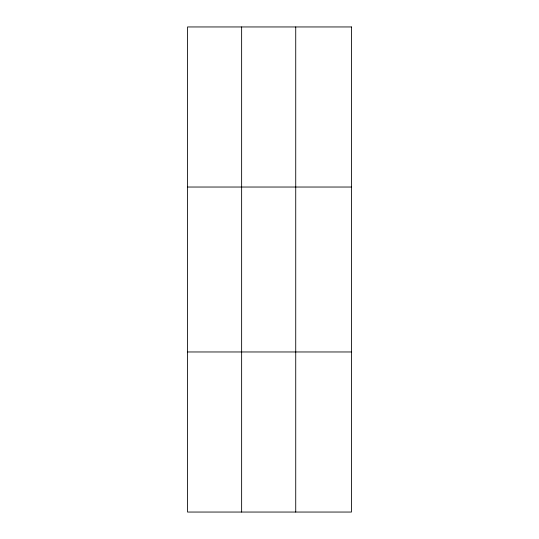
<?xml version="1.0" encoding="UTF-8"?>
<svg xmlns="http://www.w3.org/2000/svg" width="539" height="539" viewBox="0 0 539 539"><rect width="100%" height="100%" fill="white"/><g stroke="black" fill="none" stroke-linecap="round" stroke-linejoin="round"><path stroke-width="0.81" d="M241.634 512.05L241.634 26.95M295.729 512.05L295.729 26.95M187.545 187.033L351.455 187.033M187.545 351.967L351.455 351.967M351.455 26.95L351.455 512.05L187.545 512.05L187.545 26.95L351.455 26.95"/></g></svg>
